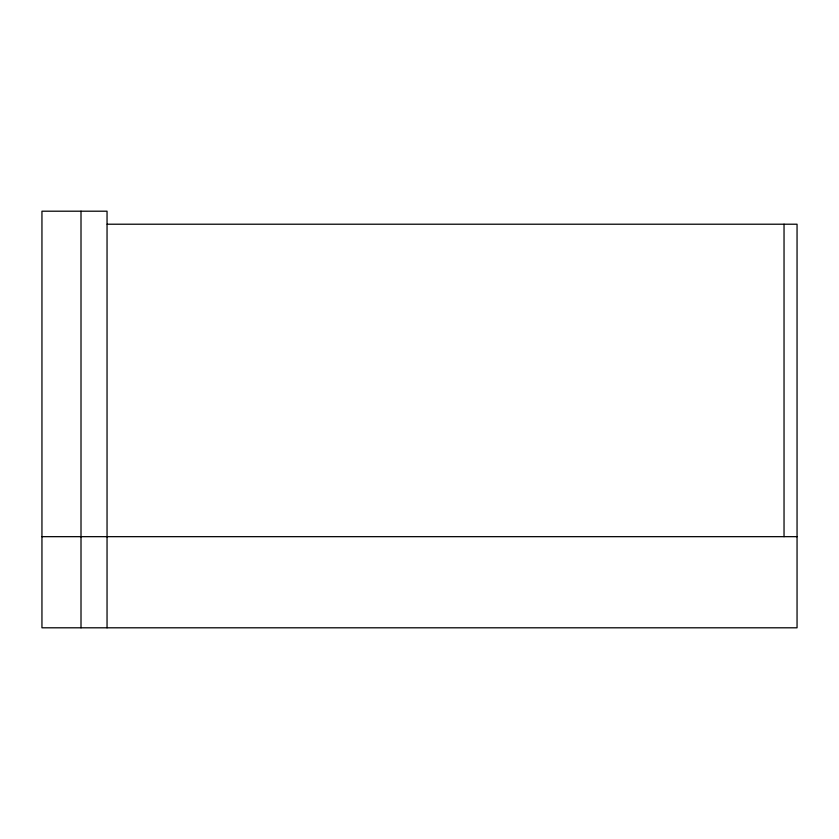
<?xml version="1.0" encoding="UTF-8"?>
<svg xmlns="http://www.w3.org/2000/svg" width="839" height="839" viewBox="0 0 839 839"><rect width="100%" height="100%" fill="white"/><g stroke="black" fill="none" stroke-linecap="round" stroke-linejoin="round"><path stroke-width="1.26" d="M107.193 224.212L797.05 224.212L797.05 627.803L41.95 627.803L41.95 211.197L107.046 211.197L107.046 627.803M41.95 536.666L797.05 536.666M784.035 224.212L784.035 536.666M81.005 211.197L81.005 627.803"/></g></svg>
